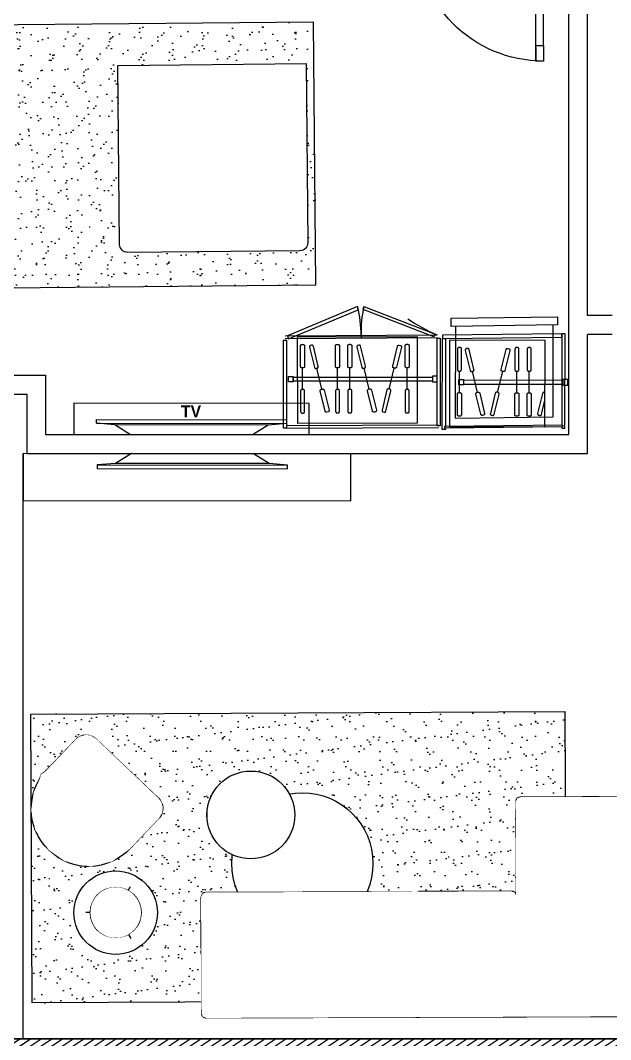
# Model space of a CAD drawing. Extents: x -678889171 to 586587, y -792238163 to 335485.
# Drawn here: x 68899 to 72664, y 45592 to 52089 of the extents above; entities that cross this region are included whole.
import ezdxf
from ezdxf.xclip import XClip

# ---------------------------------------------------------------- set-up
doc = ezdxf.new("R2010")
doc.units = 0
doc.header["$MEASUREMENT"] = 0
doc.header["$XCLIPFRAME"] = 2
doc.set_wipeout_variables(frame=1)
doc.linetypes.add('XR-A-col-910$0$ACAD_ISO10W100', pattern=[18, 12, -3, 0, -3])
doc.linetypes.add('XR-ATYP39$0$XR-A-TYP-3-5-9-10$0$XR-A-TYP-2-3-4-6-7-8-9-10$0$HIDDEN', pattern=[0.375, 0.25, -0.125])
doc.layers.get('0').update_dxf_attribs({"color": 8})
for name, color, linetype in [('9TH-FURN$0$XR-A-4TH-OLD DESIGN$0$I-EQPM', 252, 'Continuous'), ('9TH-FURN$0$XR-A-4TH-OLD DESIGN$0$I-FURN-CHAR', 252, 'Continuous'), ('9TH-FURN$0$XR-A-4TH-OLD DESIGN$0$I-WIPEOUT', 252, 'Continuous'), ('9TH-FURN$0$XR-A-4TH-OLD DESIGN$0$XREF_1BR$0$I-FURN', 252, 'Continuous'), ('9TH-FURN$0$XR-A-4TH-OLD DESIGN$0$XREF_1BR$0$I-WIPEOUT', 252, 'Continuous'), ('9TH-FURN$0$XR-A-4TH-OLD DESIGN$0$XREF_2BR$0$I-FURN', 252, 'Continuous'), ('9TH-FURN$0$XR-A-4TH-OLD DESIGN$0$XREF_2BR$0$I-FURN-FLOR', 252, 'Continuous'), ('9TH-FURN$0$XR-A-4TH-OLD DESIGN$0$XREF_2BR$0$I-FURN-PATT', 252, 'Continuous'), ('9TH-FURN$0$XR-A-4TH-OLD DESIGN$0$XREF_2BR$0$I-WIPEOUT', 252, 'Continuous'), ('9TH-FURN$0$XR-A-6TH-OLD DESIGN$0$XREF_2BR$0$I-EQPM', 252, 'Continuous'), ('9TH-FURN$0$XR-A-6TH-OLD DESIGN$0$XREF_2BR$0$I-FURN', 252, 'Continuous'), ('9TH-FURN$0$XR-A-6TH-OLD DESIGN$0$XREF_2BR$0$I-SPCL', 252, 'Continuous'), ('9TH-FURN$0$XR-A-TYP-3-5-9-10$0$I-FURN', 252, 'Continuous'), ('9TH-FURN$0$XR-A-TYP-3-5-9-10$0$XREF_1BR$0$I-FURN', 252, 'Continuous'), ('9TH-FURN$0$XR-A-TYP-3-5-9-10$0$XREF_3BR$0$I-FURN-FLOR', 252, 'Continuous'), ('9TH-FURN$0$XR-A-TYP-3-5-9-10$0$XREF_3BR$0$I-FURN-PATT', 252, 'Continuous'), ('XR-A-9TH-FLOOR$0$A-WALL', 252, 'Continuous'), ('XR-A-col-910$0$A-COLS', 252, 'Continuous'), ('XR-A-col-910$0$A-COLS-PATT', 252, 'Continuous'), ('XR-A-col-910$0$A-WALL-CENT', 252, 'XR-A-col-910$0$ACAD_ISO10W100'), ('XR-ATYP39$0$A-WALL', 252, 'Continuous'), ('XR-ATYP39$0$XR-A-TYP-3-5-9-10$0$A-WALL', 252, 'Continuous'), ('XR-ATYP39$0$XR-A-TYP-3-5-9-10$0$XR-A-TYP-2-3-4-6-7-8-9-10$0$A-DOOR', 252, 'Continuous'), ('XR-ATYP39$0$XR-A-TYP-3-5-9-10$0$XR-A-TYP-2-3-4-6-7-8-9-10$0$A-FLOR-OVHD', 252, 'XR-ATYP39$0$XR-A-TYP-3-5-9-10$0$XR-A-TYP-2-3-4-6-7-8-9-10$0$HIDDEN'), ('XR-CORE -A$0$A-WALL', 252, 'Continuous')]:
    doc.layers.add(name, color=color, linetype=linetype)
doc.styles.add('9TH-FURN$0$XR-A-6TH-OLD DESIGN$0$XREF_2BR$0$KZT', font='')
doc.styles.get('9TH-FURN$0$XR-A-6TH-OLD DESIGN$0$XREF_2BR$0$KZT').set_extended_font_data('AvantGarde LT Medium', bold=True)

# ---------------------------------------------------------------- blocks, each defined once
blk = doc.blocks.new('*U531')
at = {"layer": '9TH-FURN$0$XR-A-TYP-3-5-9-10$0$XREF_1BR$0$I-FURN'}
for points in [[(-2022.1, 0), (-1992.1, 0), (-1992.1, 35), (-2022.1, 35)], [(-1103.4, 5), (-1992.1, 5), (-1992.1, 30), (-1103.4, 30)], [(-1073.4, 0), (-1103.4, 0), (-1103.4, 35), (-1073.4, 35)]]:
    blk.add_lwpolyline(points, close=True, dxfattribs=at)
blk = doc.blocks.new('9TH-FURN$0$XR-A-TYP-3-5-9-10$0$XREF_1BR$0$A$C0C3539C5')
at = {"layer": '9TH-FURN$0$XR-A-TYP-3-5-9-10$0$XREF_1BR$0$I-FURN', "ltscale": 0.5}
for p, q in [((-0.0688, 0), (0.0688, 0)), ((-0.0688, -0.083), (0.0688, -0.083)), ((-0.0688, -0.1615), (0.0688, -0.1615)), ((-0.0668, -0.2767), (0.0668, -0.2441)), ((-0.0668, -0.4045), (0.0668, -0.4371)), ((-0.0688, -0.5277), (0.0688, -0.5277)), ((-0.0688, -0.6062), (0.0688, -0.6062)), ((-0.0668, -0.7062), (0.0668, -0.7388)), ((-0.0688, -0.8293), (0.0688, -0.8293)), ((-0.0688, -0.9078), (0.0688, -0.9078))]:
    blk.add_line(p, q, dxfattribs=at)
for points in [[(-0.2098, -0.0125, -0.414214), (-0.2188, -0.0035), (-0.2188, 0.0035, -0.414214), (-0.2098, 0.0125), (-0.0778, 0.0125, -0.414214), (-0.0688, 0.0035), (-0.0688, -0.0035, -0.414214), (-0.0778, -0.0125)], [(0.2098, -0.0125, 0.414214), (0.2188, -0.0035), (0.2188, 0.0035, 0.414214), (0.2098, 0.0125), (0.0778, 0.0125, 0.414214), (0.0688, 0.0035), (0.0688, -0.0035, 0.414214), (0.0778, -0.0125)], [(-0.2098, -0.0955, -0.414214), (-0.2188, -0.0865), (-0.2188, -0.0795, -0.414214), (-0.2098, -0.0705), (-0.0778, -0.0705, -0.414214), (-0.0688, -0.0795), (-0.0688, -0.0865, -0.414214), (-0.0778, -0.0955)], [(0.2098, -0.0955, 0.414214), (0.2188, -0.0865), (0.2188, -0.0795, 0.414214), (0.2098, -0.0705), (0.0778, -0.0705, 0.414214), (0.0688, -0.0795), (0.0688, -0.0865, 0.414214), (0.0778, -0.0955)], [(-0.2098, -0.174, -0.414214), (-0.2188, -0.165), (-0.2188, -0.158, -0.414214), (-0.2098, -0.149), (-0.0778, -0.149, -0.414214), (-0.0688, -0.158), (-0.0688, -0.165, -0.414214), (-0.0778, -0.174)], [(0.2098, -0.174, 0.414214), (0.2188, -0.165), (0.2188, -0.158, 0.414214), (0.2098, -0.149), (0.0778, -0.149, 0.414214), (0.0688, -0.158), (0.0688, -0.165, 0.414214), (0.0778, -0.174)], [(0.2067, -0.2228, 0.414214), (0.2133, -0.2119), (0.2117, -0.2051, 0.414214), (0.2008, -0.1985), (0.0726, -0.2298, 0.414214), (0.066, -0.2407), (0.0676, -0.2475, 0.414214), (0.0785, -0.2541)], [(-0.2008, -0.3223, -0.414214), (-0.2117, -0.3157), (-0.2133, -0.3089, -0.414214), (-0.2067, -0.298), (-0.0785, -0.2667, -0.414214), (-0.0676, -0.2733), (-0.066, -0.2801, -0.414214), (-0.0726, -0.291)], [(-0.2008, -0.3589, 0.414214), (-0.2117, -0.3655), (-0.2133, -0.3723, 0.414214), (-0.2067, -0.3832), (-0.0785, -0.4145, 0.414214), (-0.0676, -0.4079), (-0.066, -0.4011, 0.414214), (-0.0726, -0.3902)], [(0.2067, -0.4585, -0.414214), (0.2133, -0.4693), (0.2117, -0.4761, -0.414214), (0.2008, -0.4827), (0.0726, -0.4514, -0.414214), (0.066, -0.4405), (0.0676, -0.4337, -0.414214), (0.0785, -0.4271)], [(-0.2098, -0.5402, -0.414214), (-0.2188, -0.5312), (-0.2188, -0.5242, -0.414214), (-0.2098, -0.5152), (-0.0778, -0.5152, -0.414214), (-0.0688, -0.5242), (-0.0688, -0.5312, -0.414214), (-0.0778, -0.5402)], [(0.2098, -0.5402, 0.414214), (0.2188, -0.5312), (0.2188, -0.5242, 0.414214), (0.2098, -0.5152), (0.0778, -0.5152, 0.414214), (0.0688, -0.5242), (0.0688, -0.5312, 0.414214), (0.0778, -0.5402)], [(-0.2098, -0.6187, -0.414214), (-0.2188, -0.6097), (-0.2188, -0.6027, -0.414214), (-0.2098, -0.5937), (-0.0778, -0.5937, -0.414214), (-0.0688, -0.6027), (-0.0688, -0.6097, -0.414214), (-0.0778, -0.6187)], [(0.2098, -0.6187, 0.414214), (0.2188, -0.6097), (0.2188, -0.6027, 0.414214), (0.2098, -0.5937), (0.0778, -0.5937, 0.414214), (0.0688, -0.6027), (0.0688, -0.6097, 0.414214), (0.0778, -0.6187)], [(-0.2008, -0.6606, 0.414214), (-0.2117, -0.6672), (-0.2133, -0.674, 0.414214), (-0.2067, -0.6849), (-0.0785, -0.7162, 0.414214), (-0.0676, -0.7096), (-0.066, -0.7028, 0.414214), (-0.0726, -0.6919)], [(0.2067, -0.7601, -0.414214), (0.2133, -0.771), (0.2117, -0.7778, -0.414214), (0.2008, -0.7844), (0.0726, -0.7531, -0.414214), (0.066, -0.7422), (0.0676, -0.7354, -0.414214), (0.0785, -0.7288)], [(-0.2098, -0.8418, -0.414214), (-0.2188, -0.8328), (-0.2188, -0.8258, -0.414214), (-0.2098, -0.8168), (-0.0778, -0.8168, -0.414214), (-0.0688, -0.8258), (-0.0688, -0.8328, -0.414214), (-0.0778, -0.8418)], [(0.2098, -0.8418, 0.414214), (0.2188, -0.8328), (0.2188, -0.8258, 0.414214), (0.2098, -0.8168), (0.0778, -0.8168, 0.414214), (0.0688, -0.8258), (0.0688, -0.8328, 0.414214), (0.0778, -0.8418)], [(-0.2098, -0.9203, -0.414214), (-0.2188, -0.9113), (-0.2188, -0.9043, -0.414214), (-0.2098, -0.8953), (-0.0778, -0.8953, -0.414214), (-0.0688, -0.9043), (-0.0688, -0.9113, -0.414214), (-0.0778, -0.9203)], [(0.2098, -0.9203, 0.414214), (0.2188, -0.9113), (0.2188, -0.9043, 0.414214), (0.2098, -0.8953), (0.0778, -0.8953, 0.414214), (0.0688, -0.9043), (0.0688, -0.9113, 0.414214), (0.0778, -0.9203)]]:
    blk.add_lwpolyline(points, format="xyb", close=True, dxfattribs=at)
blk = doc.blocks.new('*U530')
at = {"layer": '9TH-FURN$0$XR-A-TYP-3-5-9-10$0$XREF_1BR$0$I-FURN'}
for points in [[(-1142.3, 0), (-1112.3, 0), (-1112.3, 35), (-1142.3, 35)], [(-478, 5), (-1112.3, 5), (-1112.3, 30), (-478, 30)], [(-448, 0), (-478, 0), (-478, 35), (-448, 35)]]:
    blk.add_lwpolyline(points, close=True, dxfattribs=at)
blk = doc.blocks.new('9TH-FURN$0$XR-A-6TH-OLD DESIGN$0$XREF_2BR$0$60 INCH TV')
at = {"layer": '9TH-FURN$0$XR-A-6TH-OLD DESIGN$0$XREF_2BR$0$I-EQPM'}
blk.add_lwpolyline([(-14235.9, 12033.2), (-14235.9, 11254.2), (-14172.9, 11154.2), (-14162.9, 11036.7), (-14139.9, 11036.7), (-14139.9, 12250.7), (-14162.9, 12250.7), (-14172.9, 12133.2)], close=True, dxfattribs=at)
blk.add_lwpolyline([(-14235.9, 12033.2), (-14235.9, 11254.2), (-14172.9, 11154.2), (-14162.9, 11036.7), (-14139.9, 11036.7), (-14139.9, 12250.7), (-14162.9, 12250.7), (-14172.9, 12133.2)], close=True, dxfattribs=at)
for points in [[(-14162.9, 11036.7), (-14162.9, 12250.7)], [(-14162.9, 11036.7), (-14162.9, 12250.7)], [(-14172.9, 12133.2), (-14172.9, 11154.2)], [(-14172.9, 12133.2), (-14172.9, 11154.2)]]:
    blk.add_lwpolyline(points, dxfattribs=at)
blk = doc.blocks.new('9TH-FURN$0$XR-A-4TH-OLD DESIGN$0$XREF_2BR$0$XREF-1BA$0$DFGV')
blk.add_wipeout([(4623.8, 5012.1), (4673, 5008.3), (4673, 5008.3), (4712.7, 4998.5), (4712.7, 4998.5), (4762.2, 4974.3), (4792.7, 4951.2), (4823.6, 4917.7), (4840.7, 4892), (4861.7, 4843.9), (4870.1, 4807.4), (4872.7, 4772.3), (4871.3, 4746.7), (4868, 4725.2), (4862.1, 4701.6), (4862.1, 4701.6), (4849.8, 4669.8), (4825.8, 4629.7), (4806.4, 4606.6), (4765.1, 4572.1), (4733.2, 4554.3), (4712.4, 4545.9), (4677.6, 4536.5), (4653.8, 4533.2), (4632.7, 4532.3), (4588.2, 4536.4), (4548.6, 4547.5), (4508.2, 4567.1), (4472.5, 4593.5), (4443.7, 4624.3), (4420.9, 4659.4), (4406, 4693.4), (4395.2, 4737.5), (4395.2, 4737.5), (4393.7, 4794.4), (4400.7, 4833.5), (4412.4, 4867.5), (4438.6, 4913.4), (4459.1, 4938), (4488.6, 4964.2), (4523, 4985.7), (4580.4, 5006.5), (4632.7, 5012.3)]).dxf.layer = '9TH-FURN$0$XR-A-4TH-OLD DESIGN$0$XREF_2BR$0$I-WIPEOUT'
blk.add_circle((4632.7, 4772.3), 240)
blk = doc.blocks.new('9TH-FURN$0$XR-A-4TH-OLD DESIGN$0$A$C16A66081')
at = {"extrusion": (0, 0, -1)}
for centre, major_axis, start_param, end_param in [((517.4, 395.6), (-496.7, 127.3), -0.462558, 0.361238), ((79.1, 474.1), (-203.4, 52.1), 1.327861, 2.709583), ((417.5, 285.4), (-240.6, 61.7), 0.334506, 1.779516), ((398.7, 368.1), (-201.6, 51.7), 0.456541, 2.196199), ((-76.7, 601.4), (-605.3, 155.1), 2.981063, 3.174892), ((799.6, 225.8), (-496.7, 127.3), -0.462558, 0.361238), ((361.4, 304.3), (-203.4, 52.1), 1.327861, 2.216359), ((1015.8, 66.3), (-638.8, 163.7), 0.409021, 0.50535), ((681, 198.2), (-201.6, 51.7), 0.456541, 2.196199), ((361.4, 304.3), (-203.4, 52.1), 2.216359, 2.709583), ((450.6, 840.6), (-685, 175.5), 4.701825, 5.166873), ((699.7, 115.6), (-240.6, 61.7), 0.334506, 1.779516), ((205.5, 431.6), (-605.3, 155.1), 2.981063, 3.68868), ((1298.1, -103.5), (-638.8, 163.7), -0.072426, 0.50535), ((732.8, 670.8), (-685, 175.5), 4.549246, 5.166873)]:
    blk.add_ellipse(centre, major_axis=major_axis, ratio=0.95, start_param=start_param, end_param=end_param, dxfattribs=at)
blk = doc.blocks.new('9TH-FURN$0$XR-A-4TH-OLD DESIGN$0$fhjfgjfgjfgj')
blk.add_wipeout([(-197.8, -30), (-197.6, -1361.6), (-189.4, -1386.1), (-167.6, -1400), (621.2, -1400), (642.8, -1392.9), (652.1, -1372.1), (652.2, -770), (661, -791.2), (682.2, -800), (1272.2, -800), (1293.4, -791.2), (1302.2, -770), (1311, -791.2), (1332.2, -800), (2632.2, -800), (2653.4, -791.2), (2662.2, -770), (2662.2, -30), (2653.4, -8.8), (2632.2, 0), (-167.8, 0), (-189, -8.8)]).dxf.layer = '9TH-FURN$0$XR-A-4TH-OLD DESIGN$0$I-FURN-CHAR'
at = {"layer": '9TH-FURN$0$XR-A-4TH-OLD DESIGN$0$I-FURN-CHAR', "ltscale": 1000}
for p, q in [((2632.2, 0), (-167.8, 0)), ((-197.8, -770), (-197.8, -30)), ((2662.2, -770), (2662.2, -30)), ((32.2, -200), (179.3, -200)), ((682.2, -200), (2632.2, -200)), ((2012.2, -230), (2012.2, -770)), ((2012.2, -230), (2012.2, -770)), ((1302.2, -447.7), (1302.2, -770)), ((2662.2, -447.7), (2662.2, -770)), ((2.2, -647.2), (2.2, -770)), ((-27.8, -800), (-167.8, -800)), ((1332.2, -800), (2632.2, -800)), ((2012.2, -800), (2632.2, -800))]:
    blk.add_line(p, q, dxfattribs=at)
for points in [[(179.3, -200), (32.2, -200, 0.414214), (2.2, -230), (2.2, -252.2)], [(652.2, -447.7), (652.2, -770, 0.414214), (682.2, -800), (1272.2, -800, 0.414214), (1302.2, -770), (1302.2, -230, 0.414214), (1272.2, -200), (682.2, -200)], [(-197.8, -647.2), (-197.6, -1361.6, 0.354388), (-167.6, -1400), (621.2, -1400, 0.44453), (652.1, -1372.1), (652.2, -447.7)]]:
    blk.add_lwpolyline(points, format="xyb", dxfattribs=at)
for centre, radius, start, end in [((2632.2, -30), 30, 0, 90), ((-167.8, -30), 30, 90, 180), ((2632.2, -170), 30, 270, 0), ((1338.7, -236.4), 37, 100.02669, 169.97331), ((1341.5, -239.6), 40.4, 101.5482, 166.28873), ((1972.9, -239.6), 40.4, 13.71127, 78.4518), ((1975.8, -236.4), 37, 10.02669, 79.97331), ((2048.7, -236.4), 37, 100.02669, 169.97331), ((2051.5, -239.6), 40.4, 101.5482, 166.28873), ((-167.8, -770), 30, 180, 270), ((-27.8, -770), 30, 270, 0), ((1332.2, -770), 30, 180, 270), ((1982.2, -770), 30, 270, 360), ((2042.2, -770), 30, 180, 270), ((2632.2, -770), 30, 270, 0), ((2632.2, -770), 30, 270, 0)]:
    blk.add_arc(centre, radius, start, end, dxfattribs=at)
at = {"layer": '9TH-FURN$0$XR-A-4TH-OLD DESIGN$0$I-FURN-CHAR', "xscale": -1, "rotation": 350.3423417294642}
blk.add_blockref('9TH-FURN$0$XR-A-4TH-OLD DESIGN$0$A$C16A66081', (627.2, -759.3), dxfattribs=at)
blk.add_wipeout([(-197.8, -30), (-193.4, -19.4), (-178.4, -4.4), (-167.8, 0), (2632.2, 0), (2653.4, -8.8), (2662.2, -30), (2662.2, -30), (2662.2, -770), (2653.4, -791.2), (2642.8, -795.6), (2632.2, -800), (682.2, -800), (661, -791.2), (652.2, -770), (652.1, -1372.1), (642.8, -1392.9), (621.2, -1400), (-167.6, -1400), (-189.4, -1386.1), (-197.6, -1362.3)]).dxf.layer = '9TH-FURN$0$XR-A-4TH-OLD DESIGN$0$I-FURN-CHAR'
blk = doc.blocks.new('9TH-FURN$0$XR-A-4TH-OLD DESIGN$0$XREF_1BR$0$RTHY')
blk.add_wipeout([(-366.6, -30.2), (-363.6, 2.9), (-355.1, 34), (-340.3, 64.8), (-316.2, 96.6), (-293.2, 117.3), (-266.5, 134.1), (-252.8, 140.4), (-212.9, 152), (-181.8, 154.6), (-153.6, 152.4), (-119.3, 143.7), (-88.9, 129.5), (-50.9, 100.1), (-33.5, 79.9), (-15.1, 49.3), (-8.3, 33.3), (-2.1, 12.4), (2.1, -12.4), (2.9, -30.2), (-1, -67.9), (-8.2, -93.2), (-25, -127.9), (-39.9, -148.4), (-68, -175.7), (-96.1, -193.8), (-117.7, -203.4), (-161.5, -213.8), (-204.5, -213.5), (-238.9, -205.9), (-263.3, -196), (-293.2, -177.6), (-310, -163.3), (-333.9, -135.1), (-349.9, -106.9), (-360.2, -78.5), (-365.5, -50)]).dxf.layer = '9TH-FURN$0$XR-A-4TH-OLD DESIGN$0$XREF_1BR$0$I-WIPEOUT'
blk.add_circle((-181.8, -30.2), 184.8)
blk = doc.blocks.new('9TH-FURN$0$XR-A-4TH-OLD DESIGN$0$1X-LAMP1')
for radius in [1, 0.867, 0.867]:
    blk.add_circle((0, 0), radius)
at = {"layer": '9TH-FURN$0$XR-A-4TH-OLD DESIGN$0$I-EQPM'}
for p, q in [((0.033, -0.058), (-0.59, 1.022)), ((0.033, -0.058), (-0.59, 1.022)), ((0.033, 0.058), (-0.59, -1.022)), ((0.033, 0.058), (-0.59, -1.022)), ((-0.067, 0), (1.18, 0)), ((-0.067, 0), (1.18, 0))]:
    blk.add_line(p, q, dxfattribs=at)
at = {"layer": '9TH-FURN$0$XR-A-4TH-OLD DESIGN$0$I-EQPM', "const_width": 0.0333}
for points in [[(-0.481, 0.833), (-0.582, 1.009)], [(-0.481, 0.833), (-0.582, 1.009)], [(0.962, 0), (1.165, 0)], [(0.962, 0), (1.165, 0)], [(-0.481, -0.833), (-0.582, -1.009)], [(-0.481, -0.833), (-0.582, -1.009)]]:
    blk.add_lwpolyline(points, dxfattribs=at)
at = {"layer": '9TH-FURN$0$XR-A-4TH-OLD DESIGN$0$I-EQPM'}
blk.add_circle((0, 0), 0.367, dxfattribs=at)
blk.add_circle((0, 0), 0.367, dxfattribs=at)
blk.add_wipeout([(1, 0), (0.992, -0.125), (0.969, -0.249), (0.93, -0.368), (0.876, -0.482), (0.809, -0.588), (0.729, -0.685), (0.637, -0.771), (0.536, -0.844), (0.426, -0.905), (0.309, -0.951), (0.187, -0.982), (0.063, -0.998), (-0.063, -0.998), (-0.187, -0.982), (-0.309, -0.951), (-0.426, -0.905), (-0.536, -0.844), (-0.637, -0.771), (-0.729, -0.685), (-0.809, -0.588), (-0.876, -0.482), (-0.93, -0.368), (-0.969, -0.249), (-0.992, -0.125), (-1, 0), (-0.992, 0.125), (-0.969, 0.249), (-0.93, 0.368), (-0.876, 0.482), (-0.809, 0.588), (-0.729, 0.685), (-0.637, 0.771), (-0.536, 0.844), (-0.426, 0.905), (-0.309, 0.951), (-0.187, 0.982), (-0.063, 0.998), (0.063, 0.998), (0.187, 0.982), (0.309, 0.951), (0.426, 0.905), (0.536, 0.844), (0.637, 0.771), (0.729, 0.685), (0.809, 0.588), (0.876, 0.482), (0.93, 0.368), (0.969, 0.249), (0.992, 0.125)]).dxf.layer = '9TH-FURN$0$XR-A-4TH-OLD DESIGN$0$I-WIPEOUT'
blk = doc.blocks.new('9TH-FURN$0$XR-A-4TH-OLD DESIGN$0$XREF_1BR$0$armm19')
for points in [[(0, 0), (-275, 0, -0.414214), (-365.2, 90.2), (-365.2, 360.7, -0.414214), (-4.5, 721.3), (0, 721.3), (4.5, 721.3, -0.414214), (365.2, 360.7), (365.2, 90.2, -0.414214), (275, 0), (0, 0)], [(-275, 360.7, -0.414214), (-4.5, 631.1), (0, 631.1)], [(-275, 360.7, -0.372719), (-4.5, 586.1), (0, 586.1)], [(138.8, 595.5, 0.130591), (4.5, 631.1), (0, 631.1)], [(81.4, 576.4, 0.072384), (4.5, 586.1), (0, 586.1)], [(259, 489.8, 0.306663), (124.5, 597.3, 0.30633), (36.7, 499.1, -0.872847)], [(372.5, 406.2, 0.14773), (240.8, 483.6, 0.213343), (124.5, 597.3, 0.178662)], [(266.1, 295.3, -0.165541), (238.2, 235.7, -0.425989), (-15, 494, -0.121523), (45.1, 529.6, 7.115464)], [(243.4, 292.5, 0.356772), (372.5, 406.2, 0.249542), (255.5, 499.8, -9.61688)], [(-275, 360.7), (-275, 90.2, -0.414214), (-320.1, 45.1), (-320.1, 45.1, -0.414214), (-365.2, 90.2)], [(275, 297.4), (275, 90.2, 0.414214), (320.1, 45.1), (320.1, 45.1, 0.414214), (365.2, 90.2)]]:
    blk.add_lwpolyline(points, format="xyb")
blk.add_wipeout([(-365.2, 360.7), (-365.2, 90.2), (-356.2, 51), (-337.8, 25.4), (-306.6, 5.7), (-275, 0), (275, 0), (313.3, 8.5), (338.8, 26.4), (361.4, 64.3), (365.2, 90.2), (364.7, 378.1), (372.5, 406.2), (357.9, 432.9), (327.5, 521.1), (259.5, 615.7), (155.2, 688.3), (4.5, 721.3), (-117.1, 703.3), (-259.5, 615.7), (-338.6, 496.4)]).dxf.layer = '9TH-FURN$0$XR-A-4TH-OLD DESIGN$0$I-WIPEOUT'
blk = doc.blocks.new('XR-A-col-910$0$core')
at = {"layer": 'XR-A-col-910$0$A-COLS-PATT'}
h = blk.add_hatch(dxfattribs=at)
h.set_pattern_fill('ANSI31', color=256, scale=300, angle=11.4764)
h.set_pattern_definition([(45, (-7e-12, -1e-12), (-26.516504, 26.516504), [])])
h.paths.add_polyline_path([(103374.7, 48333.1), (110388.4, 49757.1), (110298.9, 50198.1), (100892.6, 48288.4), (99650, 48288.4), (99650, 43803.5), (101922.3, 42187.6), (102096.2, 42432), (100050, 43887.2), (100050, 47838.4), (100937.8, 47838.4), (102904.9, 48237.7), (105109.8, 46669.7), (105312.7, 46955)])
at = {"layer": 'XR-A-col-910$0$A-COLS'}
blk.add_line((110298.9, 50198.1), (100892.6, 48288.4), dxfattribs=at)
blk = doc.blocks.new('XR-A-col-910')
at = {"layer": 'XR-A-col-910$0$A-WALL-CENT', "rotation": 348.5236005268783}
blk.add_blockref('XR-A-col-910$0$core', (-39109.7, 4826.1), dxfattribs=at)
blk = doc.blocks.new('*U1481')
for p, q in [((0, -20), (0, -140)), ((50, -20), (0, -20)), ((50, -90), (50, -20)), ((850, -90), (850, -20)), ((850, -20), (900, -20)), ((900, -20), (900, -140)), ((40, -140), (40, -90)), ((40, -90), (50, -90)), ((860, -90), (850, -90)), ((860, -140), (860, -90)), ((40, -140), (0, -140)), ((860, -140), (900, -140)), ((40, -860), (40, -240)), ((90, -860), (90, -240))]:
    blk.add_line(p, q)
for points in [[(90, -240), (40, -240), (40, -140), (90, -140), (90, -227)], [(90, -860), (40, -860), (40, -960), (90, -960), (90, -873), (90, -960)]]:
    blk.add_lwpolyline(points, close=True)
blk.add_arc((40, -140), 820, 270, 360)
at = {"layer": 'XR-ATYP39$0$XR-A-TYP-3-5-9-10$0$XR-A-TYP-2-3-4-6-7-8-9-10$0$A-FLOR-OVHD'}
for p, q in [((850, -20), (50, -20)), ((860, -140), (40, -140))]:
    blk.add_line(p, q, dxfattribs=at)
blk = doc.blocks.new('XR-ATYP39')
at = {"layer": 'XR-ATYP39$0$A-WALL'}
for p, q in [((75475.1, 36685), (75317.3, 36685)), ((75475.1, 36565), (75317.3, 36565))]:
    blk.add_line(p, q, dxfattribs=at)
for points in [[(71490, 36305), (71859.6, 36305), (71859.6, 35926.8), (75197.3, 35926.8)], [(71490, 36185), (71739.6, 36185), (71739.6, 35806.8), (75317.3, 35806.8)]]:
    blk.add_lwpolyline(points, dxfattribs=at)
at = {"layer": 'XR-ATYP39$0$XR-A-TYP-3-5-9-10$0$A-WALL'}
for p, q in [((75317.3, 36685), (75317.3, 39246.8)), ((75197.3, 35926.8), (75197.3, 39126.8)), ((75317.3, 35806.8), (75317.3, 36565))]:
    blk.add_line(p, q, dxfattribs=at)
at = {"layer": 'XR-ATYP39$0$XR-A-TYP-3-5-9-10$0$XR-A-TYP-2-3-4-6-7-8-9-10$0$A-DOOR', "extrusion": (5.83791e-16, 1.91464e-11, -1), "zscale": -1, "rotation": 0.0002644399787975454}
blk.add_blockref('*U1481', (-75077.3, 39267, 0), dxfattribs=at)

msp = doc.modelspace()

# ---------------------------------------------------------------- hatches: boundary and pattern name
at = {"layer": '9TH-FURN$0$XR-A-4TH-OLD DESIGN$0$XREF_2BR$0$I-FURN-PATT', "extrusion": (1.14521e-09, -1.34087e-09, 1)}
h = msp.add_hatch(dxfattribs=at)
h.set_pattern_fill('AR-SAND', color=256, scale=3, angle=-0.21865)
h.set_pattern_definition([(37.28135, (58662.06, 86304.66), (-4.23975, 146.84122), [0, -115.824, 0, -129.54, 0, -123.825]), (7.28135, (58662.06, 86304.66), (135.6767, 214.5313), [0, -62.484, 0, -104.394, 0, -40.005]), (327.28135, (58568.33, 86305.02), (237.29763, -0.47442), [0, -38.1, 0, -137.16, 0, -179.07]), (317.28135, (58568.33, 86305.02), (229.3205, 66.0041), [0, -19.05, 0, -89.916, 0, -102.87])])
h.paths.add_polyline_path([(72372.7, 47683.8), (68965.8, 47667.3), (68973.4, 45825.4), (72380.3, 45841.9)])
at = {"layer": '9TH-FURN$0$XR-A-TYP-3-5-9-10$0$XREF_3BR$0$I-FURN-PATT'}
h = msp.add_hatch(dxfattribs=at)
h.set_pattern_fill('AR-SAND', color=256, scale=3, angle=269.46031)
h.set_pattern_definition([(306.9603, (55290.58, 68055.68), (146.8627, 3.4169), [0, -115.824, 0, -129.54, 0, -123.825]), (276.9603, (55290.58, 68055.68), (213.7677, -136.8766), [0, -62.484, 0, -104.394, 0, -40.005]), (236.9603, (55291.46, 68149.4), (-1.804, -237.29125), [0, -38.1, 0, -137.16, 0, -179.07]), (226.9603, (55291.46, 68149.4), (64.7182, -229.6867), [0, -19.05, 0, -89.916, 0, -102.87])])
edge = h.paths.add_edge_path()
edge.add_arc((68682.4, 50651.2), 50, 270.53969, 360.53969, ccw=False)
edge.add_line((68682.9, 50601.2), (67582.9, 50590.9))
edge.add_arc((67582.5, 50640.9), 50, 180.53969, 270.53969, ccw=False)
edge.add_line((67532.5, 50640.4), (67521.7, 51783.2))
edge.add_line((67521.7, 51783.2), (68721.7, 51794.5))
edge.add_line((68721.7, 51794.5), (68732.4, 50651.7))
edge = h.paths.add_edge_path()
edge.add_arc((69582.4, 50659.7), 50, 180.53969, 270.53969, ccw=False)
edge.add_line((69532.4, 50659.3), (69521.6, 51802))
edge.add_line((69521.6, 51802), (70721.6, 51813.3))
edge.add_line((70721.6, 51813.3), (70732.3, 50670.6))
edge.add_arc((70682.3, 50670.1), 50, 270.53969, 360.53969, ccw=False)
edge.add_line((70682.8, 50620.1), (69582.9, 50609.7))
h.paths.add_polyline_path([(70784.9, 50402.7), (70769.1, 52077.8), (67469.2, 52046.7), (67485, 50371.6)])

# ---------------------------------------------------------------- linework, layer by layer
at = {"layer": '9TH-FURN$0$XR-A-4TH-OLD DESIGN$0$XREF_2BR$0$I-FURN-FLOR', "extrusion": (1.14521e-09, -1.34087e-09, 1), "elevation": 0}
msp.add_lwpolyline([(72380.3, 45841.9), (68973.4, 45825.4), (68965.8, 47667.3), (72372.7, 47683.8)], close=True, dxfattribs=at)
at = {"layer": '9TH-FURN$0$XR-A-6TH-OLD DESIGN$0$XREF_2BR$0$I-FURN', "extrusion": (-1.10996e-10, -1.34173e-09, 1), "elevation": 0}
msp.add_lwpolyline([(70740.9, 49645.9), (69240.9, 49648.3), (69240.6, 49448.3), (70740.6, 49445.9)], close=True, dxfattribs=at)
at = {"layer": '9TH-FURN$0$XR-A-6TH-OLD DESIGN$0$XREF_2BR$0$I-FURN', "extrusion": (-8.02701e-11, -1.34171e-09, 1)}
msp.add_lwpolyline([(71008.1, 49325.6), (68916.6, 49328.9), (68916.2, 49028.9), (71007.6, 49025.6)], close=True, dxfattribs=at)
at = {"layer": '9TH-FURN$0$XR-A-TYP-3-5-9-10$0$I-FURN'}
for p, q in [((70588.3, 50078, 0), (71557, 50084, 0)), ((70588.5, 50061.1, 0), (71557.2, 50067.1, 0)), ((70596.5, 49505.4, 0), (71565.2, 49511.4, 0)), ((70596.7, 49488.5, 0), (71565.4, 49494.5, 0))]:
    msp.add_line(p, q, dxfattribs=at)
msp.add_lwpolyline([(69532.4, 50659.3), (69521.6, 51802), (70721.6, 51813.3), (70732.3, 50670.6, -0.414214), (70682.8, 50620.1), (69582.9, 50609.7, -0.414214)], format="xyb", close=True, dxfattribs=at)
at = {"layer": '9TH-FURN$0$XR-A-TYP-3-5-9-10$0$I-FURN', "elevation": 0}
for points in [[(71054.9, 50244.6), (71050.1, 50264), (70603.9, 50077.5), (70608.7, 50058.1)], [(71085.7, 50245), (71089.9, 50264.6), (71541.3, 50090.9), (71537, 50071.4)], [(72324.8, 50147.2), (71648.1, 50138.5), (71648.1, 50191), (72324.9, 50199.8)], [(71610.4, 49491.2), (71610.4, 49481.2), (71590.4, 49481.2), (71590.4, 49491.2), (71590.4, 49491.2), (71590.5, 49500.2), (71590.5, 49500.2), (71591.4, 50061.2), (71611.4, 50061.2), (71610.5, 49500.2), (71605.5, 49500.2), (71605.4, 49491.2)], [(72353.4, 50089.8), (71591.6, 50081.2), (71591.6, 50061.2), (72353.4, 50069.8)], [(72357.4, 49508.9), (71605.5, 49500.1), (71605.4, 49491.1), (72357.4, 49499.9)]]:
    msp.add_lwpolyline(points, close=True, dxfattribs=at)
for points in [[(71674.3, 50138.4), (71673.3, 49552.5), (72297.6, 49561.4), (72298.6, 50147.3)], [(70576.9, 50050), (70596.9, 50050.1), (70597.5, 49490.2), (70577.5, 49490.1), (70576.9, 50050)], [(71072.6, 50080.6), (71072.8, 50061)], [(71557, 50064), (71577, 50064.1), (71577.7, 49504.3), (71557.7, 49504.1), (71557, 50064)], [(72352.4, 49500), (72352.4, 49490), (72372.4, 49489.9), (72372.4, 49499.9), (72367.4, 49499.9), (72367.5, 49508.9), (72372.5, 49508.9), (72373.5, 50090.4), (72353.5, 50090.5), (72352.5, 49509)]]:
    msp.add_lwpolyline(points, dxfattribs=at)
at = {"layer": '9TH-FURN$0$XR-A-TYP-3-5-9-10$0$I-FURN'}
for centre, radius, start, end in [((70305.2, 50079.4, 0), 767.5, 0.09297, 13.91848), ((71839.8, 50101.3, 0), 767.5, 167.72043, 181.54594), ((71945.1, 51009, 0), 1003.1, 235.14402, 247.23554)]:
    msp.add_arc(centre, radius, start, end, dxfattribs=at)
at = {"layer": '9TH-FURN$0$XR-A-TYP-3-5-9-10$0$XREF_3BR$0$I-FURN-FLOR'}
msp.add_lwpolyline([(70784.9, 50402.7), (70769.1, 52077.8), (67469.2, 52046.7), (67485, 50371.6)], close=True, dxfattribs=at)
at = {"layer": 'XR-CORE -A$0$A-WALL'}
for p, q in [((66573, 45597.1), (78239.6, 45597.1)), ((76171.2, 45597.1), (67489.6, 45597.1))]:
    msp.add_line(p, q, dxfattribs=at)
msp.add_lwpolyline([(76171.2, 45597.1), (66587.4, 45597.1)], dxfattribs=at)

# ---------------------------------------------------------------- block references
at = {"layer": '9TH-FURN$0$XR-A-6TH-OLD DESIGN$0$XREF_2BR$0$I-EQPM', "extrusion": (-1.10996e-10, -1.34173e-09, 1), "xscale": -1, "rotation": 269.9080152455337}
msp.add_blockref('9TH-FURN$0$XR-A-6TH-OLD DESIGN$0$XREF_2BR$0$60 INCH TV', (58369.7, 63701.7, 0), dxfattribs=at)
at = {"layer": '9TH-FURN$0$XR-A-6TH-OLD DESIGN$0$XREF_2BR$0$I-EQPM', "extrusion": (-8.02701e-11, -1.34171e-09, 1), "rotation": 269.9094977553002}
msp.add_blockref('9TH-FURN$0$XR-A-6TH-OLD DESIGN$0$XREF_2BR$0$60 INCH TV', (58330.3, 35109.7, 0), dxfattribs=at)
at = {"layer": '9TH-FURN$0$XR-A-TYP-3-5-9-10$0$I-FURN', "extrusion": (-3.56894e-11, -2.68685e-13, -1)}
ref = msp.add_blockref('9TH-FURN$0$XR-A-TYP-3-5-9-10$0$XREF_1BR$0$A$C0C3539C5', (-71528.5, 49805.7, 0), dxfattribs=dict(at, xscale=1000.000000000001, yscale=1000.000000000001, zscale=-1000, rotation=89.93361637598781))
XClip(ref).set_block_clipping_path([(-0.2848774801, -0.8602293081), (0.2675332336, -0.0984328915)])
at = {"layer": '9TH-FURN$0$XR-A-TYP-3-5-9-10$0$I-FURN'}
ref = msp.add_blockref('9TH-FURN$0$XR-A-TYP-3-5-9-10$0$XREF_1BR$0$A$C0C3539C5', (71538.6, 49785, 0), dxfattribs=dict(at, xscale=1000.000000000001, yscale=1000.000000000001, zscale=1000.000000000001, rotation=89.9019773743253))
XClip(ref).set_block_clipping_path([(-0.2848774801, -0.7071411868), (0.2650816224, -0.0984328915)])
at = {"layer": '9TH-FURN$0$XR-A-TYP-3-5-9-10$0$I-FURN', "rotation": 180.0663836177584}
msp.add_blockref('*U531', (69535.2, 49817.6, 0), dxfattribs=at)
at = {"layer": '9TH-FURN$0$XR-A-TYP-3-5-9-10$0$I-FURN', "extrusion": (3.56892e-11, -2.88393e-13, -1), "zscale": -1, "rotation": 180.0980226194209}
msp.add_blockref('*U530', (-72838.6, 49798.1, 0), dxfattribs=at)

# ---------------------------------------------------------------- texts
at = {"layer": '9TH-FURN$0$XR-A-6TH-OLD DESIGN$0$XREF_2BR$0$I-SPCL', "extrusion": (-1.10996e-10, -1.34173e-09, 1), "insert": (70042.7, 49596.8, 0), "char_height": 75, "attachment_point": 6, "text_direction": (0.999999, -0.001605, 0), "style": '9TH-FURN$0$XR-A-6TH-OLD DESIGN$0$XREF_2BR$0$KZT'}
msp.add_mtext_dynamic_manual_height_columns('\\pxqc;TV', width=110.108, gutter_width=905.9, heights=[0], dxfattribs=at)

# ---------------------------------------------------------------- next in the draw order: block references
at = {"layer": '9TH-FURN$0$XR-A-4TH-OLD DESIGN$0$XREF_1BR$0$I-FURN', "extrusion": (1.14521e-09, -1.34087e-09, 1), "xscale": 1.440000000000001, "yscale": 1.440000000000001, "zscale": 1.440000000000001, "rotation": 335.7913510346802}
msp.add_blockref('9TH-FURN$0$XR-A-4TH-OLD DESIGN$0$XREF_1BR$0$RTHY', (69763.6, 46333.4, 0), dxfattribs=at)
at = {"layer": '9TH-FURN$0$XR-A-4TH-OLD DESIGN$0$XREF_2BR$0$I-FURN', "extrusion": (1.14521e-09, -1.34087e-09, 1), "xscale": 1.877364889099486, "yscale": 1.877364889099486, "zscale": 1.877364889099486, "rotation": 347.4595157151225}
msp.add_blockref('9TH-FURN$0$XR-A-4TH-OLD DESIGN$0$XREF_2BR$0$XREF-1BA$0$DFGV', (60262.5, 39858.1, 0), dxfattribs=at)

# ---------------------------------------------------------------- next in the draw order: block references
at = {"layer": '9TH-FURN$0$XR-A-4TH-OLD DESIGN$0$I-EQPM', "extrusion": (1.14521e-09, -1.34087e-09, 1), "xscale": 161.2800000000003, "yscale": 161.2800000000003, "zscale": 161.2800000000003, "rotation": 180.2186530254469}
msp.add_blockref('9TH-FURN$0$XR-A-4TH-OLD DESIGN$0$1X-LAMP1', (69507.3, 46401.9, 0), dxfattribs=at)
at = {"layer": '9TH-FURN$0$XR-A-4TH-OLD DESIGN$0$XREF_2BR$0$I-FURN', "extrusion": (1.14521e-09, -1.34087e-09, 1), "xscale": 1.16666666666667, "yscale": 1.16666666666667, "zscale": 1.16666666666667, "rotation": 347.4595157151225}
msp.add_blockref('9TH-FURN$0$XR-A-4TH-OLD DESIGN$0$XREF_2BR$0$XREF-1BA$0$DFGV', (63884.5, 42762.6, 0), dxfattribs=at)

# ---------------------------------------------------------------- next in the draw order: block references
at = {"layer": '9TH-FURN$0$XR-A-4TH-OLD DESIGN$0$I-FURN-CHAR', "extrusion": (1.14521e-09, -1.34087e-09, 1)}
for name, p, rotation in [('9TH-FURN$0$XR-A-4TH-OLD DESIGN$0$XREF_1BR$0$armm19', (69580.7, 47320.3, 0), 136.4364744650337), ('9TH-FURN$0$XR-A-4TH-OLD DESIGN$0$fhjfgjfgjfgj', (72716.9, 45739.9, 0), 180.2186530254469)]:
    msp.add_blockref(name, p, dxfattribs=dict(at, rotation=rotation))

# ---------------------------------------------------------------- next in the draw order: linework, layer by layer
at = {"layer": '9TH-FURN$0$XR-A-4TH-OLD DESIGN$0$I-EQPM'}
msp.add_line((68916.2, 45592.1), (68916.2, 49328.9), dxfattribs=at)

# ---------------------------------------------------------------- next in the draw order: block references
at = {"layer": 'XR-A-9TH-FLOOR$0$A-WALL'}
msp.add_blockref('XR-A-col-910', (-2800.4, 13522.1), dxfattribs=at)

# ---------------------------------------------------------------- next in the draw order: block references
msp.add_blockref('XR-ATYP39', (-2800.4, 13522.1), dxfattribs=at)

doc.saveas('drawing.dxf')
